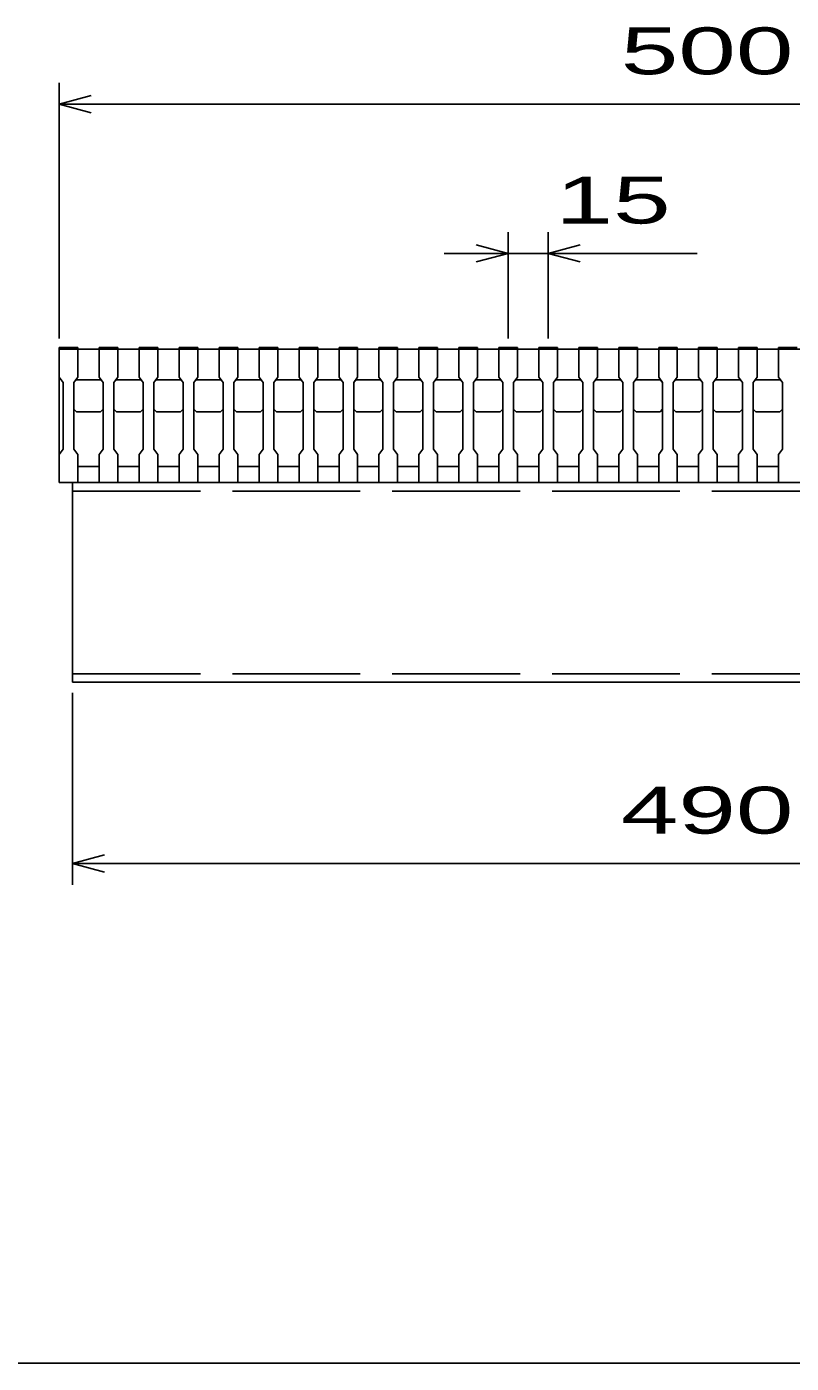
# Model space of a CAD drawing. Units: millimetres, scale not verified. Extents: x -1456 to 1385, y -1026 to 843.
# Drawn here: x -1003 to -716, y -917 to -416 of the extents above; entities that cross this region are included whole.
import ezdxf
from ezdxf.enums import TextEntityAlignment as Align

# ---------------------------------------------------------------- set-up
doc = ezdxf.new("R2010")
doc.units = ezdxf.units.MM
doc.header["$LTSCALE"] = 8
doc.linetypes.add('DASHED', pattern=[7.5, 6, -1.5])
for name, color, linetype, lineweight in [('0_2', 150, 'Continuous', 25), ('16', 3, 'Continuous', 25), ('22', 4, 'Continuous', 25)]:
    doc.layers.add(name, color=color, linetype=linetype, lineweight=lineweight)
doc.styles.add('ベクトル', font='')
doc.styles.get('ベクトル').set_extended_font_data('ベクトル')

msp = doc.modelspace()

# ---------------------------------------------------------------- linework, layer by layer
at = {"layer": '0_2'}
msp.add_line((1384.8, -917.2), (-1383.2, -917.2), dxfattribs=at)
at = {"layer": '16'}
for p, q in [((-990.62, -536.612), (-990.62, -535.912)), ((-990.62, -535.912), (-983.62, -535.912)), ((-990.62, -536.612), (-990.62, -547.112)), ((-983.62, -536.612), (-990.62, -536.612)), ((-990.62, -536.612), (-990.62, -580.612)), ((-990.62, -536.612), (-490.62, -536.612)), ((-983.62, -535.912), (-983.62, -536.612)), ((-983.62, -547.112), (-983.62, -536.612)), ((-975.62, -536.612), (-975.62, -535.912)), ((-975.62, -535.912), (-968.62, -535.912)), ((-975.62, -536.612), (-975.62, -547.112)), ((-968.62, -536.612), (-975.62, -536.612)), ((-968.62, -535.912), (-968.62, -536.612)), ((-968.62, -547.112), (-968.62, -536.612)), ((-960.62, -536.612), (-960.62, -535.912)), ((-960.62, -535.912), (-953.62, -535.912)), ((-960.62, -536.612), (-960.62, -547.112)), ((-953.62, -536.612), (-960.62, -536.612)), ((-953.62, -535.912), (-953.62, -536.612)), ((-953.62, -547.112), (-953.62, -536.612)), ((-945.62, -536.612), (-945.62, -535.912)), ((-945.62, -535.912), (-938.62, -535.912)), ((-945.62, -536.612), (-945.62, -547.112)), ((-938.62, -536.612), (-945.62, -536.612)), ((-938.62, -535.912), (-938.62, -536.612)), ((-938.62, -547.112), (-938.62, -536.612)), ((-930.62, -536.612), (-930.62, -535.912)), ((-930.62, -535.912), (-923.62, -535.912)), ((-930.62, -536.612), (-930.62, -547.112)), ((-923.62, -536.612), (-930.62, -536.612)), ((-923.62, -535.912), (-923.62, -536.612)), ((-923.62, -547.112), (-923.62, -536.612)), ((-915.62, -536.612), (-915.62, -535.912)), ((-915.62, -535.912), (-908.62, -535.912)), ((-915.62, -536.612), (-915.62, -547.112)), ((-908.62, -536.612), (-915.62, -536.612)), ((-908.62, -535.912), (-908.62, -536.612)), ((-908.62, -547.112), (-908.62, -536.612)), ((-900.62, -536.612), (-900.62, -535.912)), ((-900.62, -535.912), (-893.62, -535.912)), ((-900.62, -536.612), (-900.62, -547.112)), ((-893.62, -536.612), (-900.62, -536.612)), ((-893.62, -535.912), (-893.62, -536.612)), ((-893.62, -547.112), (-893.62, -536.612)), ((-885.62, -536.612), (-885.62, -535.912)), ((-885.62, -535.912), (-878.62, -535.912)), ((-885.62, -536.612), (-885.62, -547.112)), ((-878.62, -536.612), (-885.62, -536.612)), ((-878.62, -535.912), (-878.62, -536.612)), ((-878.62, -547.112), (-878.62, -536.612)), ((-870.62, -536.612), (-870.62, -535.912)), ((-870.62, -535.912), (-863.62, -535.912)), ((-870.62, -536.612), (-870.62, -547.112)), ((-863.62, -536.612), (-870.62, -536.612)), ((-863.62, -535.912), (-863.62, -536.612)), ((-863.62, -547.112), (-863.62, -536.612)), ((-855.62, -536.612), (-855.62, -535.912)), ((-855.62, -535.912), (-848.62, -535.912)), ((-855.62, -536.612), (-855.62, -547.112)), ((-848.62, -536.612), (-855.62, -536.612)), ((-848.62, -535.912), (-848.62, -536.612)), ((-848.62, -547.112), (-848.62, -536.612)), ((-840.62, -536.612), (-840.62, -535.912)), ((-840.62, -535.912), (-833.62, -535.912)), ((-840.62, -536.612), (-840.62, -547.112)), ((-833.62, -536.612), (-840.62, -536.612)), ((-833.62, -535.912), (-833.62, -536.612)), ((-833.62, -547.112), (-833.62, -536.612)), ((-825.62, -536.612), (-825.62, -535.912)), ((-825.62, -535.912), (-818.62, -535.912)), ((-825.62, -536.612), (-825.62, -547.112)), ((-818.62, -536.612), (-825.62, -536.612)), ((-818.62, -535.912), (-818.62, -536.612)), ((-818.62, -547.112), (-818.62, -536.612)), ((-810.62, -536.612), (-810.62, -535.912)), ((-810.62, -535.912), (-803.62, -535.912)), ((-810.62, -536.612), (-810.62, -547.112)), ((-803.62, -536.612), (-810.62, -536.612)), ((-803.62, -535.912), (-803.62, -536.612)), ((-803.62, -547.112), (-803.62, -536.612)), ((-795.62, -536.612), (-795.62, -535.912)), ((-795.62, -535.912), (-788.62, -535.912)), ((-795.62, -536.612), (-795.62, -547.112)), ((-788.62, -536.612), (-795.62, -536.612)), ((-788.62, -535.912), (-788.62, -536.612)), ((-788.62, -547.112), (-788.62, -536.612)), ((-780.62, -536.612), (-780.62, -535.912)), ((-780.62, -535.912), (-773.62, -535.912)), ((-780.62, -536.612), (-780.62, -547.112)), ((-773.62, -536.612), (-780.62, -536.612)), ((-773.62, -535.912), (-773.62, -536.612)), ((-773.62, -547.112), (-773.62, -536.612)), ((-765.62, -536.612), (-765.62, -535.912)), ((-765.62, -535.912), (-758.62, -535.912)), ((-765.62, -536.612), (-765.62, -547.112)), ((-758.62, -536.612), (-765.62, -536.612)), ((-758.62, -535.912), (-758.62, -536.612)), ((-758.62, -547.112), (-758.62, -536.612)), ((-750.62, -536.612), (-750.62, -535.912)), ((-750.62, -535.912), (-743.62, -535.912)), ((-750.62, -536.612), (-750.62, -547.112)), ((-743.62, -536.612), (-750.62, -536.612)), ((-743.62, -535.912), (-743.62, -536.612)), ((-743.62, -547.112), (-743.62, -536.612)), ((-735.62, -536.612), (-735.62, -535.912)), ((-735.62, -535.912), (-728.62, -535.912)), ((-735.62, -536.612), (-735.62, -547.112)), ((-728.62, -536.612), (-735.62, -536.612)), ((-728.62, -535.912), (-728.62, -536.612)), ((-728.62, -547.112), (-728.62, -536.612)), ((-720.62, -536.612), (-720.62, -535.912)), ((-720.62, -535.912), (-713.62, -535.912)), ((-720.62, -536.612), (-720.62, -547.112)), ((-713.62, -536.612), (-720.62, -536.612)), ((-990.62, -547.112), (-989.12, -549.112)), ((-989.12, -549.112), (-989.12, -574.112)), ((-985.12, -549.112), (-983.62, -547.112)), ((-985.12, -549.112), (-984.12, -548.112)), ((-985.12, -574.112), (-985.12, -549.112)), ((-984.12, -548.112), (-975.12, -548.112)), ((-975.62, -547.112), (-974.12, -549.112)), ((-975.12, -548.112), (-974.12, -549.112)), ((-974.12, -549.112), (-974.12, -574.112)), ((-970.12, -549.112), (-968.62, -547.112)), ((-970.12, -549.112), (-969.12, -548.112)), ((-970.12, -574.112), (-970.12, -549.112)), ((-969.12, -548.112), (-960.12, -548.112)), ((-960.62, -547.112), (-959.12, -549.112)), ((-960.12, -548.112), (-959.12, -549.112)), ((-959.12, -549.112), (-959.12, -574.112)), ((-955.12, -549.112), (-953.62, -547.112)), ((-955.12, -549.112), (-954.12, -548.112)), ((-955.12, -574.112), (-955.12, -549.112)), ((-954.12, -548.112), (-945.12, -548.112)), ((-945.62, -547.112), (-944.12, -549.112)), ((-945.12, -548.112), (-944.12, -549.112)), ((-944.12, -549.112), (-944.12, -574.112)), ((-940.12, -549.112), (-938.62, -547.112)), ((-940.12, -549.112), (-939.12, -548.112)), ((-940.12, -574.112), (-940.12, -549.112)), ((-939.12, -548.112), (-930.12, -548.112)), ((-930.62, -547.112), (-929.12, -549.112)), ((-930.12, -548.112), (-929.12, -549.112)), ((-929.12, -549.112), (-929.12, -574.112)), ((-925.12, -549.112), (-923.62, -547.112)), ((-925.12, -549.112), (-924.12, -548.112)), ((-925.12, -574.112), (-925.12, -549.112)), ((-924.12, -548.112), (-915.12, -548.112)), ((-915.62, -547.112), (-914.12, -549.112)), ((-915.12, -548.112), (-914.12, -549.112)), ((-914.12, -549.112), (-914.12, -574.112)), ((-910.12, -549.112), (-908.62, -547.112)), ((-910.12, -549.112), (-909.12, -548.112)), ((-910.12, -574.112), (-910.12, -549.112)), ((-909.12, -548.112), (-900.12, -548.112)), ((-900.62, -547.112), (-899.12, -549.112)), ((-900.12, -548.112), (-899.12, -549.112)), ((-899.12, -549.112), (-899.12, -574.112)), ((-895.12, -549.112), (-893.62, -547.112)), ((-895.12, -549.112), (-894.12, -548.112)), ((-895.12, -574.112), (-895.12, -549.112)), ((-894.12, -548.112), (-885.12, -548.112)), ((-885.62, -547.112), (-884.12, -549.112)), ((-885.12, -548.112), (-884.12, -549.112)), ((-884.12, -549.112), (-884.12, -574.112)), ((-880.12, -549.112), (-878.62, -547.112)), ((-880.12, -549.112), (-879.12, -548.112)), ((-880.12, -574.112), (-880.12, -549.112)), ((-879.12, -548.112), (-870.12, -548.112)), ((-870.62, -547.112), (-869.12, -549.112)), ((-870.12, -548.112), (-869.12, -549.112)), ((-869.12, -549.112), (-869.12, -574.112)), ((-865.12, -549.112), (-863.62, -547.112)), ((-865.12, -549.112), (-864.12, -548.112)), ((-865.12, -574.112), (-865.12, -549.112)), ((-864.12, -548.112), (-855.12, -548.112)), ((-855.62, -547.112), (-854.12, -549.112)), ((-855.12, -548.112), (-854.12, -549.112)), ((-854.12, -549.112), (-854.12, -574.112)), ((-850.12, -549.112), (-848.62, -547.112)), ((-850.12, -549.112), (-849.12, -548.112)), ((-850.12, -574.112), (-850.12, -549.112)), ((-849.12, -548.112), (-840.12, -548.112)), ((-840.62, -547.112), (-839.12, -549.112)), ((-840.12, -548.112), (-839.12, -549.112)), ((-839.12, -549.112), (-839.12, -574.112)), ((-835.12, -549.112), (-833.62, -547.112)), ((-835.12, -549.112), (-834.12, -548.112)), ((-835.12, -574.112), (-835.12, -549.112)), ((-834.12, -548.112), (-825.12, -548.112)), ((-825.62, -547.112), (-824.12, -549.112)), ((-825.12, -548.112), (-824.12, -549.112)), ((-824.12, -549.112), (-824.12, -574.112)), ((-820.12, -549.112), (-818.62, -547.112)), ((-820.12, -549.112), (-819.12, -548.112)), ((-820.12, -574.112), (-820.12, -549.112)), ((-819.12, -548.112), (-810.12, -548.112)), ((-810.62, -547.112), (-809.12, -549.112)), ((-810.12, -548.112), (-809.12, -549.112)), ((-809.12, -549.112), (-809.12, -574.112)), ((-805.12, -549.112), (-803.62, -547.112)), ((-805.12, -549.112), (-804.12, -548.112)), ((-805.12, -574.112), (-805.12, -549.112)), ((-804.12, -548.112), (-795.12, -548.112)), ((-795.62, -547.112), (-794.12, -549.112)), ((-795.12, -548.112), (-794.12, -549.112)), ((-794.12, -549.112), (-794.12, -574.112)), ((-790.12, -549.112), (-788.62, -547.112)), ((-790.12, -549.112), (-789.12, -548.112)), ((-790.12, -574.112), (-790.12, -549.112)), ((-789.12, -548.112), (-780.12, -548.112)), ((-780.62, -547.112), (-779.12, -549.112)), ((-780.12, -548.112), (-779.12, -549.112)), ((-779.12, -549.112), (-779.12, -574.112)), ((-775.12, -549.112), (-773.62, -547.112)), ((-775.12, -549.112), (-774.12, -548.112)), ((-775.12, -574.112), (-775.12, -549.112)), ((-774.12, -548.112), (-765.12, -548.112)), ((-765.62, -547.112), (-764.12, -549.112)), ((-765.12, -548.112), (-764.12, -549.112)), ((-764.12, -549.112), (-764.12, -574.112)), ((-760.12, -549.112), (-758.62, -547.112)), ((-760.12, -549.112), (-759.12, -548.112)), ((-760.12, -574.112), (-760.12, -549.112)), ((-759.12, -548.112), (-750.12, -548.112)), ((-750.62, -547.112), (-749.12, -549.112)), ((-750.12, -548.112), (-749.12, -549.112)), ((-749.12, -549.112), (-749.12, -574.112)), ((-745.12, -549.112), (-743.62, -547.112)), ((-745.12, -549.112), (-744.12, -548.112)), ((-745.12, -574.112), (-745.12, -549.112)), ((-744.12, -548.112), (-735.12, -548.112)), ((-735.62, -547.112), (-734.12, -549.112)), ((-735.12, -548.112), (-734.12, -549.112)), ((-734.12, -549.112), (-734.12, -574.112)), ((-730.12, -549.112), (-728.62, -547.112)), ((-730.12, -549.112), (-729.12, -548.112)), ((-730.12, -574.112), (-730.12, -549.112)), ((-729.12, -548.112), (-720.12, -548.112)), ((-720.62, -547.112), (-719.12, -549.112)), ((-720.12, -548.112), (-719.12, -549.112)), ((-719.12, -549.112), (-719.12, -574.112)), ((-984.12, -560.112), (-985.12, -559.112)), ((-975.12, -560.112), (-984.12, -560.112)), ((-974.12, -559.112), (-975.12, -560.112)), ((-969.12, -560.112), (-970.12, -559.112)), ((-960.12, -560.112), (-969.12, -560.112)), ((-959.12, -559.112), (-960.12, -560.112)), ((-954.12, -560.112), (-955.12, -559.112)), ((-945.12, -560.112), (-954.12, -560.112)), ((-944.12, -559.112), (-945.12, -560.112)), ((-939.12, -560.112), (-940.12, -559.112)), ((-930.12, -560.112), (-939.12, -560.112)), ((-929.12, -559.112), (-930.12, -560.112)), ((-924.12, -560.112), (-925.12, -559.112)), ((-915.12, -560.112), (-924.12, -560.112)), ((-914.12, -559.112), (-915.12, -560.112)), ((-909.12, -560.112), (-910.12, -559.112)), ((-900.12, -560.112), (-909.12, -560.112)), ((-899.12, -559.112), (-900.12, -560.112)), ((-894.12, -560.112), (-895.12, -559.112)), ((-885.12, -560.112), (-894.12, -560.112)), ((-884.12, -559.112), (-885.12, -560.112)), ((-879.12, -560.112), (-880.12, -559.112)), ((-870.12, -560.112), (-879.12, -560.112)), ((-869.12, -559.112), (-870.12, -560.112)), ((-864.12, -560.112), (-865.12, -559.112)), ((-855.12, -560.112), (-864.12, -560.112)), ((-854.12, -559.112), (-855.12, -560.112)), ((-849.12, -560.112), (-850.12, -559.112)), ((-840.12, -560.112), (-849.12, -560.112)), ((-839.12, -559.112), (-840.12, -560.112)), ((-834.12, -560.112), (-835.12, -559.112)), ((-825.12, -560.112), (-834.12, -560.112)), ((-824.12, -559.112), (-825.12, -560.112)), ((-819.12, -560.112), (-820.12, -559.112)), ((-810.12, -560.112), (-819.12, -560.112)), ((-809.12, -559.112), (-810.12, -560.112)), ((-804.12, -560.112), (-805.12, -559.112)), ((-795.12, -560.112), (-804.12, -560.112)), ((-794.12, -559.112), (-795.12, -560.112)), ((-789.12, -560.112), (-790.12, -559.112)), ((-780.12, -560.112), (-789.12, -560.112)), ((-779.12, -559.112), (-780.12, -560.112)), ((-774.12, -560.112), (-775.12, -559.112)), ((-765.12, -560.112), (-774.12, -560.112)), ((-764.12, -559.112), (-765.12, -560.112)), ((-759.12, -560.112), (-760.12, -559.112)), ((-750.12, -560.112), (-759.12, -560.112)), ((-749.12, -559.112), (-750.12, -560.112)), ((-744.12, -560.112), (-745.12, -559.112)), ((-735.12, -560.112), (-744.12, -560.112)), ((-734.12, -559.112), (-735.12, -560.112)), ((-729.12, -560.112), (-730.12, -559.112)), ((-720.12, -560.112), (-729.12, -560.112)), ((-719.12, -559.112), (-720.12, -560.112)), ((-989.12, -574.112), (-990.62, -576.112)), ((-990.62, -576.112), (-990.62, -586.612)), ((-983.62, -576.112), (-985.12, -574.112)), ((-983.62, -586.612), (-983.62, -576.112)), ((-974.12, -574.112), (-975.62, -576.112)), ((-975.62, -576.112), (-975.62, -586.612)), ((-968.62, -576.112), (-970.12, -574.112)), ((-968.62, -586.612), (-968.62, -576.112)), ((-959.12, -574.112), (-960.62, -576.112)), ((-960.62, -576.112), (-960.62, -586.612)), ((-953.62, -576.112), (-955.12, -574.112)), ((-953.62, -586.612), (-953.62, -576.112)), ((-944.12, -574.112), (-945.62, -576.112)), ((-945.62, -576.112), (-945.62, -586.612)), ((-938.62, -576.112), (-940.12, -574.112)), ((-938.62, -586.612), (-938.62, -576.112)), ((-929.12, -574.112), (-930.62, -576.112)), ((-930.62, -576.112), (-930.62, -586.612)), ((-923.62, -576.112), (-925.12, -574.112)), ((-923.62, -586.612), (-923.62, -576.112)), ((-914.12, -574.112), (-915.62, -576.112)), ((-915.62, -576.112), (-915.62, -586.612)), ((-908.62, -576.112), (-910.12, -574.112)), ((-908.62, -586.612), (-908.62, -576.112)), ((-899.12, -574.112), (-900.62, -576.112)), ((-900.62, -576.112), (-900.62, -586.612)), ((-893.62, -576.112), (-895.12, -574.112)), ((-893.62, -586.612), (-893.62, -576.112)), ((-884.12, -574.112), (-885.62, -576.112)), ((-885.62, -576.112), (-885.62, -586.612)), ((-878.62, -576.112), (-880.12, -574.112)), ((-878.62, -586.612), (-878.62, -576.112)), ((-869.12, -574.112), (-870.62, -576.112)), ((-870.62, -576.112), (-870.62, -586.612)), ((-863.62, -576.112), (-865.12, -574.112)), ((-863.62, -586.612), (-863.62, -576.112)), ((-854.12, -574.112), (-855.62, -576.112)), ((-855.62, -576.112), (-855.62, -586.612)), ((-848.62, -576.112), (-850.12, -574.112)), ((-848.62, -586.612), (-848.62, -576.112)), ((-839.12, -574.112), (-840.62, -576.112)), ((-840.62, -576.112), (-840.62, -586.612)), ((-833.62, -576.112), (-835.12, -574.112)), ((-833.62, -586.612), (-833.62, -576.112)), ((-824.12, -574.112), (-825.62, -576.112)), ((-825.62, -576.112), (-825.62, -586.612)), ((-818.62, -576.112), (-820.12, -574.112)), ((-818.62, -586.612), (-818.62, -576.112)), ((-809.12, -574.112), (-810.62, -576.112)), ((-810.62, -576.112), (-810.62, -586.612)), ((-803.62, -576.112), (-805.12, -574.112)), ((-803.62, -586.612), (-803.62, -576.112)), ((-794.12, -574.112), (-795.62, -576.112)), ((-795.62, -576.112), (-795.62, -586.612)), ((-788.62, -576.112), (-790.12, -574.112)), ((-788.62, -586.612), (-788.62, -576.112)), ((-779.12, -574.112), (-780.62, -576.112)), ((-780.62, -576.112), (-780.62, -586.612)), ((-773.62, -576.112), (-775.12, -574.112)), ((-773.62, -586.612), (-773.62, -576.112)), ((-764.12, -574.112), (-765.62, -576.112)), ((-765.62, -576.112), (-765.62, -586.612)), ((-758.62, -576.112), (-760.12, -574.112)), ((-758.62, -586.612), (-758.62, -576.112)), ((-749.12, -574.112), (-750.62, -576.112)), ((-750.62, -576.112), (-750.62, -586.612)), ((-743.62, -576.112), (-745.12, -574.112)), ((-743.62, -586.612), (-743.62, -576.112)), ((-734.12, -574.112), (-735.62, -576.112)), ((-735.62, -576.112), (-735.62, -586.612)), ((-728.62, -576.112), (-730.12, -574.112)), ((-728.62, -586.612), (-728.62, -576.112)), ((-719.12, -574.112), (-720.62, -576.112)), ((-720.62, -576.112), (-720.62, -586.612)), ((-983.62, -580.612), (-975.62, -580.612)), ((-968.62, -580.612), (-960.62, -580.612)), ((-953.62, -580.612), (-945.62, -580.612)), ((-938.62, -580.612), (-930.62, -580.612)), ((-923.62, -580.612), (-915.62, -580.612)), ((-908.62, -580.612), (-900.62, -580.612)), ((-893.62, -580.612), (-885.62, -580.612)), ((-878.62, -580.612), (-870.62, -580.612)), ((-863.62, -580.612), (-855.62, -580.612)), ((-848.62, -580.612), (-840.62, -580.612)), ((-833.62, -580.612), (-825.62, -580.612)), ((-818.62, -580.612), (-810.62, -580.612)), ((-803.62, -580.612), (-795.62, -580.612)), ((-788.62, -580.612), (-780.62, -580.612)), ((-773.62, -580.612), (-765.62, -580.612)), ((-758.62, -580.612), (-750.62, -580.612)), ((-743.62, -580.612), (-735.62, -580.612)), ((-728.62, -580.612), (-720.62, -580.612)), ((-990.62, -586.612), (-983.62, -586.612)), ((-985.62, -586.612), (-495.62, -586.612)), ((-985.62, -661.612), (-985.62, -586.612)), ((-975.62, -586.612), (-968.62, -586.612)), ((-960.62, -586.612), (-953.62, -586.612)), ((-945.62, -586.612), (-938.62, -586.612)), ((-930.62, -586.612), (-923.62, -586.612)), ((-915.62, -586.612), (-908.62, -586.612)), ((-900.62, -586.612), (-893.62, -586.612)), ((-885.62, -586.612), (-878.62, -586.612)), ((-870.62, -586.612), (-863.62, -586.612)), ((-855.62, -586.612), (-848.62, -586.612)), ((-840.62, -586.612), (-833.62, -586.612)), ((-825.62, -586.612), (-818.62, -586.612)), ((-810.62, -586.612), (-803.62, -586.612)), ((-795.62, -586.612), (-788.62, -586.612)), ((-780.62, -586.612), (-773.62, -586.612)), ((-765.62, -586.612), (-758.62, -586.612)), ((-750.62, -586.612), (-743.62, -586.612)), ((-735.62, -586.612), (-728.62, -586.612)), ((-720.62, -586.612), (-713.62, -586.612)), ((-495.62, -661.612), (-985.62, -661.612))]:
    msp.add_line(p, q, dxfattribs=at)
at = {"layer": '16', "linetype": 'DASHED'}
for p, q in [((-985.62, -589.812), (-495.62, -589.812)), ((-985.62, -658.412), (-495.62, -658.412))]:
    msp.add_line(p, q, dxfattribs=at)
at = {"layer": '22'}
for p, q in [((-990.62, -532.612), (-990.62, -436.612)), ((-990.62, -444.612), (-978.62, -441.412)), ((-978.62, -447.812), (-990.62, -444.612)), ((-990.62, -444.612), (-490.62, -444.612)), ((-822.12, -532.612), (-822.12, -492.612)), ((-807.12, -492.612), (-807.12, -532.612)), ((-822.12, -500.612), (-846.12, -500.612)), ((-822.12, -500.612), (-834.12, -497.412)), ((-834.12, -503.812), (-822.12, -500.612)), ((-822.12, -500.612), (-807.12, -500.612)), ((-807.12, -500.612), (-795.12, -497.412)), ((-795.12, -503.812), (-807.12, -500.612)), ((-807.12, -500.612), (-751.12, -500.612)), ((-985.62, -737.612), (-985.62, -665.612)), ((-985.62, -729.612), (-973.62, -726.412)), ((-973.62, -732.812), (-985.62, -729.612)), ((-985.62, -729.612), (-495.62, -729.612))]:
    msp.add_line(p, q, dxfattribs=at)

# ---------------------------------------------------------------- texts
at = {"layer": '22', "color": 2, "style": 'ベクトル', "width": 1.65}
for s, p in [(' 500 ', (-790.62, -424.612)), (' 15 ', (-815.12, -480.612)), (' 490 ', (-790.62, -709.612))]:
    msp.add_text(s, height=17.6, dxfattribs=at).set_placement(p, align=Align.MIDDLE_LEFT)

doc.saveas('drawing.dxf')
